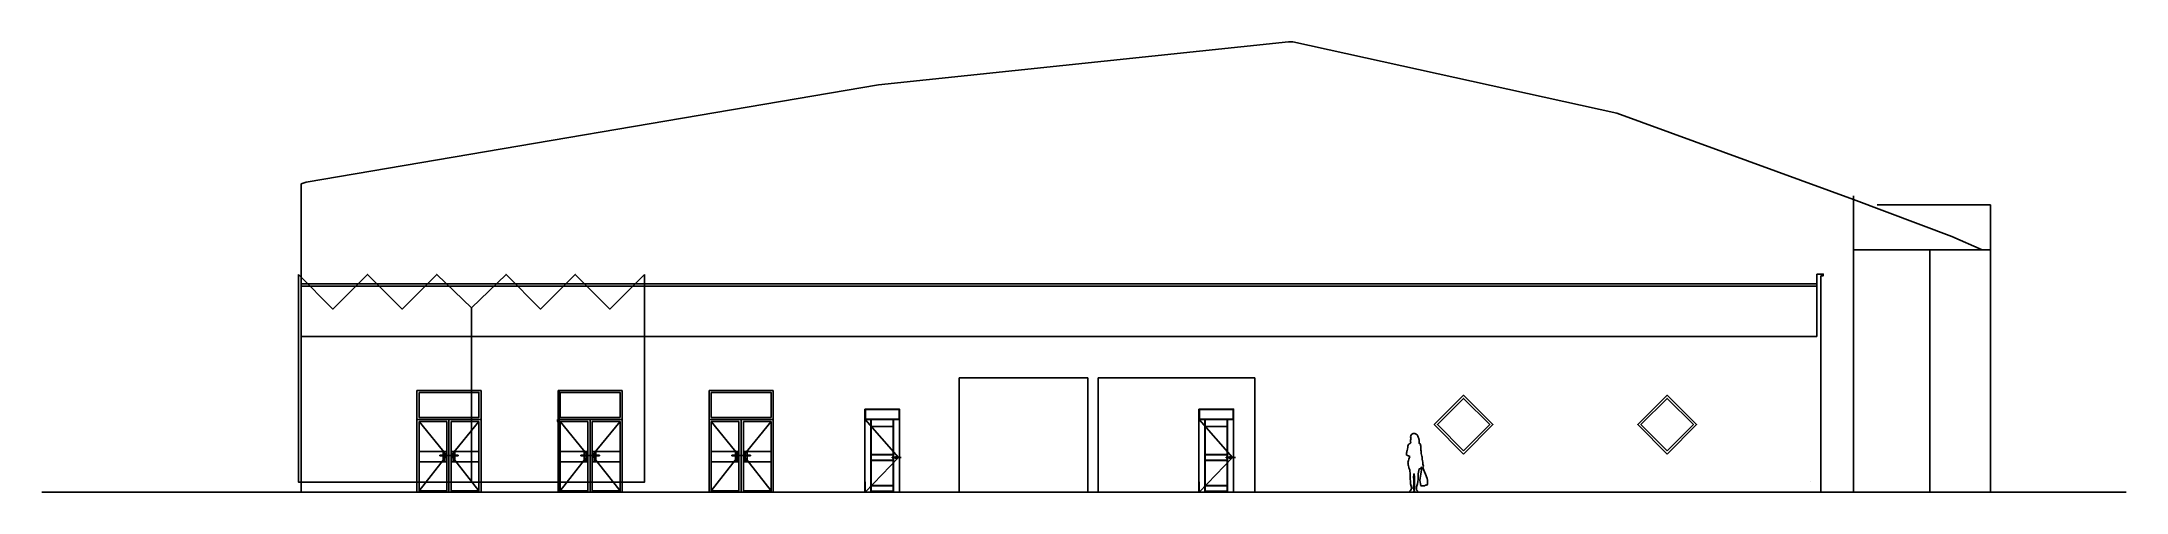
# Model space of a CAD drawing. Header units: metres. Extents: x 242.3 to 302.5, y -0.1 to 12.9.
import ezdxf

# ---------------------------------------------------------------- set-up
doc = ezdxf.new("R2010")
doc.units = ezdxf.units.M
for name, color, linetype in [('0-COD LOU', 7, 'Continuous'), ('0-cortes', 7, 'Continuous'), ('0-LOUVRE', 7, 'Continuous'), ('0-VENTANAS', 7, 'Continuous'), ('A-FLOR-LEVL', 7, 'Continuous'), ('A-WALL', 7, 'Continuous'), ('ProfileEdges', 7, 'Continuous')]:
    doc.layers.add(name, color=color, linetype=linetype)

msp = doc.modelspace()

# ---------------------------------------------------------------- linework, layer by layer
at = {"color": 8}
for p, q in [((278.307, 12.924), (266.464, 11.677)), ((278.439, 12.923), (278.307, 12.924)), ((287.796, 10.863), (278.439, 12.923)), ((266.464, 11.677), (249.937, 8.87)), ((294.637, 8.361), (287.796, 10.863)), ((249.937, 8.87), (249.787, 8.814)), ((249.787, 8.814), (249.787, 4.41)), ((294.637, -0.09), (294.637, 8.468)), ((294.637, 7.88), (294.637, 8.361)), ((294.637, 3.67), (294.637, 7.88)), ((294.637, 7.88), (294.637, 7.88)), ((295.321, 8.21), (298.586, 8.21)), ((298.586, -0.09), (298.586, 8.21)), ((294.637, 6.91), (297.636, 6.91)), ((296.837, -0.09), (296.837, 6.91)), ((298.114, 6.91), (298.586, 6.91)), ((294.637, 3.67), (294.637, 3.67)), ((254.984, 2.85), (253.134, 2.85)), ((253.134, -0.09), (253.134, 2.85)), ((254.984, 2.85), (253.134, 2.85)), ((253.134, -0.09), (253.134, 2.85)), ((254.984, 2.85), (253.181, 2.85)), ((254.984, -0.09), (254.984, 2.85)), ((254.984, -0.09), (254.984, 2.85)), ((259.059, 2.85), (257.209, 2.85)), ((257.209, -0.09), (257.209, 2.85)), ((259.059, 2.85), (257.238, 2.85)), ((257.238, -0.09), (257.238, 2.85)), ((259.059, -0.09), (259.059, 2.85)), ((259.059, -0.09), (259.059, 2.85)), ((263.425, 2.85), (261.575, 2.85)), ((261.575, -0.09), (261.575, 2.85)), ((263.425, -0.09), (263.425, 2.85)), ((253.134, 2.01), (253.134, -0.09)), ((253.134, 2.01), (254.059, 2.01)), ((253.995, 1.95), (253.194, 1.95)), ((253.194, -0.089), (253.194, 1.95)), ((253.263, 1.947), (253.263, 1.947)), ((253.995, 1.95), (253.995, 1.081)), ((254.059, -0.093), (254.059, 2.01)), ((254.984, 2.01), (254.059, 2.01)), ((254.123, 1.95), (254.924, 1.95)), ((254.123, 1.949), (254.123, 1.081)), ((254.924, -0.089), (254.924, 1.95)), ((254.984, 2.01), (254.984, -0.09)), ((257.188, 1.949), (257.19, 1.955)), ((257.191, 2.006), (257.189, 2.012)), ((257.19, 1.955), (257.191, 1.96)), ((257.192, 2.001), (257.191, 2.006)), ((257.191, 1.96), (257.192, 1.966)), ((257.193, 1.995), (257.192, 2.001)), ((257.192, 1.966), (257.193, 1.972)), ((257.193, 1.989), (257.193, 1.995)), ((257.194, 1.983), (257.193, 1.989)), ((257.193, 1.978), (257.194, 1.983)), ((257.193, 1.972), (257.193, 1.978)), ((257.209, 2.01), (257.209, -0.09)), ((257.209, 2.01), (258.134, 2.01)), ((258.071, 1.95), (257.269, 1.95)), ((257.269, -0.089), (257.269, 1.95)), ((257.339, 1.947), (257.339, 1.947)), ((258.071, 1.95), (258.071, 1.081)), ((258.134, -0.093), (258.134, 2.01)), ((259.059, 2.01), (258.134, 2.01)), ((258.198, 1.95), (258.999, 1.95)), ((258.198, 1.949), (258.198, 1.081)), ((258.999, -0.089), (258.999, 1.95)), ((259.059, 2.01), (259.059, -0.09)), ((261.575, 2.01), (261.575, -0.09)), ((261.575, 2.01), (262.5, 2.01)), ((262.436, 1.95), (261.635, 1.95)), ((261.635, -0.089), (261.635, 1.95)), ((261.704, 1.947), (261.704, 1.947)), ((262.436, 1.95), (262.436, 1.081)), ((262.5, -0.093), (262.5, 2.01)), ((263.425, 2.01), (262.5, 2.01)), ((262.564, 1.95), (263.365, 1.95)), ((262.564, 1.949), (262.564, 1.081)), ((263.365, -0.089), (263.365, 1.95)), ((263.425, 2.01), (263.425, -0.09)), ((267.073, 2.31), (266.073, 2.31)), ((266.073, 0.21), (266.073, 2.31)), ((267.073, 2.01), (266.073, 2.01)), ((266.073, -0.09), (266.073, 2.01)), ((266.248, -0.07), (266.248, 2.01)), ((266.258, 0.1), (266.258, 2.01)), ((266.888, 1.81), (266.258, 1.81)), ((266.888, 1.81), (266.888, 2.01)), ((266.888, 0.918), (266.888, 1.81)), ((266.898, -0.07), (266.898, 2.01)), ((267.073, 2.31), (267.073, -0.09)), ((267.073, -0.09), (267.073, 2.01)), ((276.723, 2.31), (275.723, 2.31)), ((275.723, 0.21), (275.723, 2.31)), ((276.723, 2.01), (275.723, 2.01)), ((275.723, -0.09), (275.723, 2.01)), ((275.898, -0.07), (275.898, 2.01)), ((275.908, 0.1), (275.908, 2.01)), ((276.538, 1.81), (275.908, 1.81)), ((276.538, 1.81), (276.538, 2.01)), ((276.538, 0.918), (276.538, 1.81)), ((276.548, -0.07), (276.548, 2.01)), ((276.723, 2.31), (276.723, -0.09)), ((276.723, -0.09), (276.723, 2.01)), ((254.984, 1.599), (254.984, 1.374)), ((253.194, 1.081), (253.995, 1.081)), ((253.194, 0.789), (253.995, 0.789)), ((253.793, 0.978), (253.791, 0.976)), ((253.791, 0.976), (253.791, 0.963)), ((253.793, 0.961), (253.791, 0.963)), ((253.793, 0.978), (253.891, 0.978)), ((253.793, 0.961), (253.891, 0.961)), ((254.058, 0.97), (253.84, 0.97)), ((253.891, 1.057), (253.893, 1.059)), ((253.891, 1.055), (253.891, 1.057)), ((253.891, 1.055), (253.891, 0.978)), ((253.916, 0.978), (253.891, 0.978)), ((253.891, 0.961), (253.891, 0.816)), ((253.916, 0.961), (253.891, 0.961)), ((253.891, 0.816), (253.891, 0.814)), ((253.891, 0.814), (253.893, 0.812)), ((253.893, 1.059), (253.894, 1.06)), ((253.893, 0.812), (253.894, 0.811)), ((253.894, 1.06), (253.897, 1.061)), ((253.894, 0.811), (253.897, 0.811)), ((253.896, 1.053), (253.897, 1.054)), ((253.896, 1.052), (253.896, 1.053)), ((253.896, 1.05), (253.896, 1.052)), ((253.897, 1.049), (253.896, 1.05)), ((253.896, 0.821), (253.897, 0.822)), ((253.896, 0.82), (253.896, 0.821)), ((253.896, 0.818), (253.896, 0.82)), ((253.897, 0.817), (253.896, 0.818)), ((253.936, 1.061), (253.897, 1.061)), ((253.897, 1.054), (253.898, 1.055)), ((253.898, 1.048), (253.897, 1.049)), ((253.897, 0.822), (253.898, 0.823)), ((253.898, 0.816), (253.897, 0.817)), ((253.897, 0.811), (253.936, 0.811)), ((253.898, 1.055), (253.899, 1.055)), ((253.899, 1.048), (253.898, 1.048)), ((253.898, 0.823), (253.899, 0.823)), ((253.899, 0.816), (253.898, 0.816)), ((253.899, 1.055), (253.9, 1.055)), ((253.9, 1.048), (253.899, 1.048)), ((253.899, 0.823), (253.9, 0.824)), ((253.9, 0.816), (253.899, 0.816)), ((253.9, 1.055), (253.901, 1.055)), ((253.901, 1.048), (253.9, 1.048)), ((253.9, 0.824), (253.901, 0.823)), ((253.901, 0.816), (253.9, 0.816)), ((253.901, 1.055), (253.902, 1.055)), ((253.902, 1.048), (253.901, 1.048)), ((253.901, 0.823), (253.902, 0.823)), ((253.902, 0.816), (253.901, 0.816)), ((253.902, 1.055), (253.903, 1.054)), ((253.903, 1.049), (253.902, 1.048)), ((253.902, 0.823), (253.903, 0.822)), ((253.903, 0.817), (253.902, 0.816)), ((253.903, 1.054), (253.904, 1.053)), ((253.904, 1.05), (253.903, 1.049)), ((253.903, 0.822), (253.904, 0.821)), ((253.904, 0.818), (253.903, 0.817)), ((253.904, 1.053), (253.904, 1.052)), ((253.904, 1.052), (253.904, 1.05)), ((253.904, 0.821), (253.904, 0.82)), ((253.904, 0.82), (253.904, 0.818)), ((253.916, 0.978), (253.919, 0.978)), ((253.919, 0.962), (253.916, 0.961)), ((253.919, 0.978), (253.921, 0.977)), ((253.921, 0.963), (253.919, 0.962)), ((253.921, 0.977), (253.923, 0.975)), ((253.923, 0.965), (253.921, 0.963)), ((253.923, 0.975), (253.925, 0.972)), ((253.925, 0.967), (253.923, 0.965)), ((253.925, 0.972), (253.925, 0.97)), ((253.925, 0.97), (253.925, 0.967)), ((253.929, 1.053), (253.93, 1.054)), ((253.929, 1.052), (253.929, 1.053)), ((253.929, 1.05), (253.929, 1.052)), ((253.93, 1.049), (253.929, 1.05)), ((253.929, 0.821), (253.93, 0.822)), ((253.929, 0.82), (253.929, 0.821)), ((253.929, 0.818), (253.929, 0.82)), ((253.93, 0.817), (253.929, 0.818)), ((253.93, 1.054), (253.931, 1.055)), ((253.931, 1.048), (253.93, 1.049)), ((253.93, 0.822), (253.931, 0.823)), ((253.931, 0.816), (253.93, 0.817)), ((253.931, 1.055), (253.932, 1.055)), ((253.932, 1.048), (253.931, 1.048)), ((253.931, 0.823), (253.932, 0.823)), ((253.932, 0.816), (253.931, 0.816)), ((253.932, 1.055), (253.933, 1.055)), ((253.933, 1.048), (253.932, 1.048)), ((253.932, 0.823), (253.933, 0.824)), ((253.933, 0.816), (253.932, 0.816)), ((253.933, 1.055), (253.934, 1.055)), ((253.934, 1.048), (253.933, 1.048)), ((253.933, 0.824), (253.934, 0.823)), ((253.934, 0.816), (253.933, 0.816)), ((253.934, 1.055), (253.935, 1.055)), ((253.935, 1.048), (253.934, 1.048)), ((253.934, 0.823), (253.935, 0.823)), ((253.935, 0.816), (253.934, 0.816)), ((253.935, 1.055), (253.936, 1.054)), ((253.936, 1.049), (253.935, 1.048)), ((253.935, 0.823), (253.936, 0.822)), ((253.936, 0.817), (253.935, 0.816)), ((253.939, 1.06), (253.936, 1.061)), ((253.936, 1.054), (253.937, 1.053)), ((253.937, 1.05), (253.936, 1.049)), ((253.936, 0.822), (253.937, 0.821)), ((253.937, 0.818), (253.936, 0.817)), ((253.939, 0.811), (253.936, 0.811)), ((253.937, 1.053), (253.937, 1.052)), ((253.937, 1.052), (253.937, 1.05)), ((253.937, 0.821), (253.937, 0.82)), ((253.937, 0.82), (253.937, 0.818)), ((253.94, 1.059), (253.939, 1.06)), ((253.94, 0.812), (253.939, 0.811)), ((253.942, 1.057), (253.94, 1.059)), ((253.942, 0.814), (253.94, 0.812)), ((253.942, 1.055), (253.942, 1.057)), ((253.942, 0.816), (253.942, 1.055)), ((253.942, 0.816), (253.942, 0.814)), ((253.995, 1.081), (253.995, 0.789)), ((253.995, -0.059), (253.995, 0.789)), ((254.06, 0.97), (254.279, 0.97)), ((254.91, 1.081), (254.123, 1.081)), ((254.123, 1.081), (254.123, 0.789)), ((254.924, 0.789), (254.123, 0.789)), ((254.123, -0.059), (254.123, 0.789)), ((254.176, 1.055), (254.177, 1.057)), ((254.176, 0.816), (254.176, 1.055)), ((254.176, 0.816), (254.177, 0.814)), ((254.177, 1.057), (254.178, 1.059)), ((254.177, 0.814), (254.178, 0.812)), ((254.178, 1.059), (254.18, 1.06)), ((254.178, 0.812), (254.18, 0.811)), ((254.18, 1.06), (254.182, 1.061)), ((254.18, 0.811), (254.182, 0.811)), ((254.182, 1.053), (254.181, 1.052)), ((254.181, 1.052), (254.182, 1.05)), ((254.182, 0.821), (254.181, 0.82)), ((254.181, 0.82), (254.182, 0.818)), ((254.182, 1.061), (254.222, 1.061)), ((254.183, 1.055), (254.182, 1.054)), ((254.182, 1.054), (254.182, 1.053)), ((254.182, 1.05), (254.182, 1.049)), ((254.182, 1.049), (254.183, 1.048)), ((254.183, 0.823), (254.182, 0.822)), ((254.182, 0.822), (254.182, 0.821)), ((254.182, 0.818), (254.182, 0.817)), ((254.182, 0.817), (254.183, 0.816)), ((254.222, 0.811), (254.182, 0.811)), ((254.184, 1.055), (254.183, 1.055)), ((254.183, 1.048), (254.184, 1.048)), ((254.184, 0.823), (254.183, 0.823)), ((254.183, 0.816), (254.184, 0.816)), ((254.185, 1.055), (254.184, 1.055)), ((254.184, 1.048), (254.185, 1.048)), ((254.185, 0.824), (254.184, 0.823)), ((254.184, 0.816), (254.185, 0.816)), ((254.187, 1.055), (254.185, 1.055)), ((254.185, 1.048), (254.187, 1.048)), ((254.187, 0.823), (254.185, 0.824)), ((254.185, 0.816), (254.187, 0.816)), ((254.188, 1.055), (254.187, 1.055)), ((254.187, 1.048), (254.188, 1.048)), ((254.188, 0.823), (254.187, 0.823)), ((254.187, 0.816), (254.188, 0.816)), ((254.189, 1.054), (254.188, 1.055)), ((254.188, 1.048), (254.189, 1.049)), ((254.189, 0.822), (254.188, 0.823)), ((254.188, 0.816), (254.189, 0.817)), ((254.189, 1.053), (254.189, 1.054)), ((254.189, 1.052), (254.189, 1.053)), ((254.189, 1.05), (254.189, 1.052)), ((254.189, 1.049), (254.189, 1.05)), ((254.189, 0.821), (254.189, 0.822)), ((254.189, 0.82), (254.189, 0.821)), ((254.189, 0.818), (254.189, 0.82)), ((254.189, 0.817), (254.189, 0.818)), ((254.194, 0.972), (254.193, 0.97)), ((254.193, 0.97), (254.194, 0.967)), ((254.195, 0.975), (254.194, 0.972)), ((254.194, 0.967), (254.195, 0.965)), ((254.197, 0.977), (254.195, 0.975)), ((254.195, 0.965), (254.197, 0.963)), ((254.199, 0.978), (254.197, 0.977)), ((254.197, 0.963), (254.199, 0.962)), ((254.202, 0.978), (254.199, 0.978)), ((254.199, 0.962), (254.202, 0.961)), ((254.202, 0.978), (254.227, 0.978)), ((254.202, 0.961), (254.227, 0.961)), ((254.215, 1.053), (254.214, 1.052)), ((254.214, 1.052), (254.215, 1.05)), ((254.215, 0.821), (254.214, 0.82)), ((254.214, 0.82), (254.215, 0.818)), ((254.216, 1.055), (254.215, 1.054)), ((254.215, 1.054), (254.215, 1.053)), ((254.215, 1.05), (254.215, 1.049)), ((254.215, 1.049), (254.216, 1.048)), ((254.216, 0.823), (254.215, 0.822)), ((254.215, 0.822), (254.215, 0.821)), ((254.215, 0.818), (254.215, 0.817)), ((254.215, 0.817), (254.216, 0.816)), ((254.217, 1.055), (254.216, 1.055)), ((254.216, 1.048), (254.217, 1.048)), ((254.217, 0.823), (254.216, 0.823)), ((254.216, 0.816), (254.217, 0.816)), ((254.218, 1.055), (254.217, 1.055)), ((254.217, 1.048), (254.218, 1.048)), ((254.218, 0.824), (254.217, 0.823)), ((254.217, 0.816), (254.218, 0.816)), ((254.22, 1.055), (254.218, 1.055)), ((254.218, 1.048), (254.22, 1.048)), ((254.22, 0.823), (254.218, 0.824)), ((254.218, 0.816), (254.22, 0.816)), ((254.221, 1.055), (254.22, 1.055)), ((254.22, 1.048), (254.221, 1.048)), ((254.221, 0.823), (254.22, 0.823)), ((254.22, 0.816), (254.221, 0.816)), ((254.222, 1.054), (254.221, 1.055)), ((254.221, 1.048), (254.222, 1.049)), ((254.222, 0.822), (254.221, 0.823)), ((254.221, 0.816), (254.222, 0.817)), ((254.224, 1.06), (254.222, 1.061)), ((254.222, 1.053), (254.222, 1.054)), ((254.222, 1.052), (254.222, 1.053)), ((254.222, 1.05), (254.222, 1.052)), ((254.222, 1.049), (254.222, 1.05)), ((254.222, 0.821), (254.222, 0.822)), ((254.222, 0.82), (254.222, 0.821)), ((254.222, 0.818), (254.222, 0.82)), ((254.222, 0.817), (254.222, 0.818)), ((254.224, 0.811), (254.222, 0.811)), ((254.226, 1.059), (254.224, 1.06)), ((254.226, 0.812), (254.224, 0.811)), ((254.227, 1.057), (254.226, 1.059)), ((254.227, 0.814), (254.226, 0.812)), ((254.227, 1.055), (254.227, 1.057)), ((254.227, 1.055), (254.227, 0.978)), ((254.326, 0.978), (254.227, 0.978)), ((254.227, 0.961), (254.227, 0.816)), ((254.326, 0.961), (254.227, 0.961)), ((254.227, 0.816), (254.227, 0.814)), ((254.326, 0.978), (254.327, 0.976)), ((254.326, 0.961), (254.327, 0.963)), ((254.327, 0.976), (254.327, 0.963)), ((254.91, 1.081), (254.892, 1.081)), ((257.269, 1.081), (258.071, 1.081)), ((257.269, 0.789), (258.071, 0.789)), ((257.868, 0.978), (257.867, 0.976)), ((257.867, 0.976), (257.867, 0.963)), ((257.868, 0.961), (257.867, 0.963)), ((257.868, 0.978), (257.966, 0.978)), ((257.868, 0.961), (257.966, 0.961)), ((258.134, 0.97), (257.915, 0.97)), ((257.966, 1.055), (257.967, 1.057)), ((257.966, 1.055), (257.966, 0.978)), ((257.992, 0.978), (257.966, 0.978)), ((257.966, 0.961), (257.966, 0.816)), ((257.992, 0.961), (257.966, 0.961)), ((257.966, 0.816), (257.967, 0.814)), ((257.967, 1.057), (257.968, 1.059)), ((257.967, 0.814), (257.968, 0.812)), ((257.968, 1.059), (257.97, 1.06)), ((257.968, 0.812), (257.97, 0.811)), ((257.97, 1.06), (257.972, 1.061)), ((257.97, 0.811), (257.972, 0.811)), ((257.971, 1.053), (257.972, 1.054)), ((257.971, 1.052), (257.971, 1.053)), ((257.971, 1.05), (257.971, 1.052)), ((257.972, 1.049), (257.971, 1.05)), ((257.971, 0.821), (257.972, 0.822)), ((257.971, 0.82), (257.971, 0.821)), ((257.971, 0.818), (257.971, 0.82)), ((257.972, 0.817), (257.971, 0.818)), ((258.012, 1.061), (257.972, 1.061)), ((257.972, 1.054), (257.973, 1.055)), ((257.973, 1.048), (257.972, 1.049)), ((257.972, 0.822), (257.973, 0.823)), ((257.973, 0.816), (257.972, 0.817)), ((257.972, 0.811), (258.012, 0.811)), ((257.973, 1.055), (257.974, 1.055)), ((257.974, 1.048), (257.973, 1.048)), ((257.973, 0.823), (257.974, 0.823)), ((257.974, 0.816), (257.973, 0.816)), ((257.974, 1.055), (257.975, 1.055)), ((257.975, 1.048), (257.974, 1.048)), ((257.974, 0.823), (257.975, 0.824)), ((257.975, 0.816), (257.974, 0.816)), ((257.975, 1.055), (257.977, 1.055)), ((257.977, 1.048), (257.975, 1.048)), ((257.975, 0.824), (257.977, 0.823)), ((257.977, 0.816), (257.975, 0.816)), ((257.977, 1.055), (257.978, 1.055)), ((257.978, 1.048), (257.977, 1.048)), ((257.977, 0.823), (257.978, 0.823)), ((257.978, 0.816), (257.977, 0.816)), ((257.978, 1.055), (257.979, 1.054)), ((257.979, 1.049), (257.978, 1.048)), ((257.978, 0.823), (257.979, 0.822)), ((257.979, 0.817), (257.978, 0.816)), ((257.979, 1.054), (257.979, 1.053)), ((257.979, 1.053), (257.979, 1.052)), ((257.979, 1.052), (257.979, 1.05)), ((257.979, 1.05), (257.979, 1.049)), ((257.979, 0.822), (257.979, 0.821)), ((257.979, 0.821), (257.979, 0.82)), ((257.979, 0.82), (257.979, 0.818)), ((257.979, 0.818), (257.979, 0.817)), ((257.992, 0.978), (257.994, 0.978)), ((257.994, 0.962), (257.992, 0.961)), ((257.994, 0.978), (257.997, 0.977)), ((257.997, 0.963), (257.994, 0.962)), ((257.997, 0.977), (257.999, 0.975)), ((257.999, 0.965), (257.997, 0.963)), ((257.999, 0.975), (258, 0.972)), ((258, 0.967), (257.999, 0.965)), ((258, 0.972), (258, 0.97)), ((258, 0.97), (258, 0.967)), ((258.004, 1.053), (258.005, 1.054)), ((258.004, 1.052), (258.004, 1.053)), ((258.004, 1.05), (258.004, 1.052)), ((258.005, 1.049), (258.004, 1.05)), ((258.004, 0.821), (258.005, 0.822)), ((258.004, 0.82), (258.004, 0.821)), ((258.004, 0.818), (258.004, 0.82)), ((258.005, 0.817), (258.004, 0.818)), ((258.005, 1.054), (258.006, 1.055)), ((258.006, 1.048), (258.005, 1.049)), ((258.005, 0.822), (258.006, 0.823)), ((258.006, 0.816), (258.005, 0.817)), ((258.006, 1.055), (258.007, 1.055)), ((258.007, 1.048), (258.006, 1.048)), ((258.006, 0.823), (258.007, 0.823)), ((258.007, 0.816), (258.006, 0.816)), ((258.007, 1.055), (258.008, 1.055)), ((258.008, 1.048), (258.007, 1.048)), ((258.007, 0.823), (258.008, 0.824)), ((258.008, 0.816), (258.007, 0.816)), ((258.008, 1.055), (258.009, 1.055)), ((258.009, 1.048), (258.008, 1.048)), ((258.008, 0.824), (258.009, 0.823)), ((258.009, 0.816), (258.008, 0.816)), ((258.009, 1.055), (258.011, 1.055)), ((258.011, 1.048), (258.009, 1.048)), ((258.009, 0.823), (258.011, 0.823)), ((258.011, 0.816), (258.009, 0.816)), ((258.011, 1.055), (258.011, 1.054)), ((258.011, 1.054), (258.012, 1.053)), ((258.012, 1.05), (258.011, 1.049)), ((258.011, 1.049), (258.011, 1.048)), ((258.011, 0.823), (258.011, 0.822)), ((258.011, 0.822), (258.012, 0.821)), ((258.012, 0.818), (258.011, 0.817)), ((258.011, 0.817), (258.011, 0.816)), ((258.014, 1.06), (258.012, 1.061)), ((258.012, 1.053), (258.012, 1.052)), ((258.012, 1.052), (258.012, 1.05)), ((258.012, 0.821), (258.012, 0.82)), ((258.012, 0.82), (258.012, 0.818)), ((258.014, 0.811), (258.012, 0.811)), ((258.016, 1.059), (258.014, 1.06)), ((258.016, 0.812), (258.014, 0.811)), ((258.017, 1.057), (258.016, 1.059)), ((258.017, 0.814), (258.016, 0.812)), ((258.017, 1.055), (258.017, 1.057)), ((258.017, 0.816), (258.017, 1.055)), ((258.017, 0.816), (258.017, 0.814)), ((258.071, 1.081), (258.071, 0.789)), ((258.071, -0.059), (258.071, 0.789)), ((258.135, 0.97), (258.354, 0.97)), ((258.986, 1.081), (258.198, 1.081)), ((258.198, 1.081), (258.198, 0.789)), ((258.999, 0.789), (258.198, 0.789)), ((258.198, -0.059), (258.198, 0.789)), ((258.252, 1.057), (258.253, 1.059)), ((258.252, 1.055), (258.252, 1.057)), ((258.252, 0.816), (258.252, 1.055)), ((258.252, 0.816), (258.252, 0.814)), ((258.252, 0.814), (258.253, 0.812)), ((258.253, 1.059), (258.255, 1.06)), ((258.253, 0.812), (258.255, 0.811)), ((258.255, 1.06), (258.257, 1.061)), ((258.255, 0.811), (258.257, 0.811)), ((258.257, 1.061), (258.297, 1.061)), ((258.258, 1.055), (258.257, 1.054)), ((258.257, 1.054), (258.257, 1.053)), ((258.257, 1.053), (258.257, 1.052)), ((258.257, 1.052), (258.257, 1.05)), ((258.257, 1.05), (258.257, 1.049)), ((258.257, 1.049), (258.258, 1.048)), ((258.258, 0.823), (258.257, 0.822)), ((258.257, 0.822), (258.257, 0.821)), ((258.257, 0.821), (258.257, 0.82)), ((258.257, 0.82), (258.257, 0.818)), ((258.257, 0.818), (258.257, 0.817)), ((258.257, 0.817), (258.258, 0.816)), ((258.297, 0.811), (258.257, 0.811)), ((258.259, 1.055), (258.258, 1.055)), ((258.258, 1.048), (258.259, 1.048)), ((258.259, 0.823), (258.258, 0.823)), ((258.258, 0.816), (258.259, 0.816)), ((258.261, 1.055), (258.259, 1.055)), ((258.259, 1.048), (258.261, 1.048)), ((258.261, 0.824), (258.259, 0.823)), ((258.259, 0.816), (258.261, 0.816)), ((258.262, 1.055), (258.261, 1.055)), ((258.261, 1.048), (258.262, 1.048)), ((258.262, 0.823), (258.261, 0.824)), ((258.261, 0.816), (258.262, 0.816)), ((258.263, 1.055), (258.262, 1.055)), ((258.262, 1.048), (258.263, 1.048)), ((258.263, 0.823), (258.262, 0.823)), ((258.262, 0.816), (258.263, 0.816)), ((258.264, 1.054), (258.263, 1.055)), ((258.263, 1.048), (258.264, 1.049)), ((258.264, 0.822), (258.263, 0.823)), ((258.263, 0.816), (258.264, 0.817)), ((258.264, 1.053), (258.264, 1.054)), ((258.265, 1.052), (258.264, 1.053)), ((258.264, 1.05), (258.265, 1.052)), ((258.264, 1.049), (258.264, 1.05)), ((258.264, 0.821), (258.264, 0.822)), ((258.265, 0.82), (258.264, 0.821)), ((258.264, 0.818), (258.265, 0.82)), ((258.264, 0.817), (258.264, 0.818)), ((258.27, 0.975), (258.269, 0.972)), ((258.269, 0.972), (258.269, 0.97)), ((258.269, 0.97), (258.269, 0.967)), ((258.269, 0.967), (258.27, 0.965)), ((258.272, 0.977), (258.27, 0.975)), ((258.27, 0.965), (258.272, 0.963)), ((258.275, 0.978), (258.272, 0.977)), ((258.272, 0.963), (258.275, 0.962)), ((258.277, 0.978), (258.275, 0.978)), ((258.275, 0.962), (258.277, 0.961)), ((258.277, 0.978), (258.303, 0.978)), ((258.277, 0.961), (258.303, 0.961)), ((258.291, 1.055), (258.29, 1.054)), ((258.29, 1.054), (258.29, 1.053)), ((258.29, 1.053), (258.29, 1.052)), ((258.29, 1.052), (258.29, 1.05)), ((258.29, 1.05), (258.29, 1.049)), ((258.29, 1.049), (258.291, 1.048)), ((258.291, 0.823), (258.29, 0.822)), ((258.29, 0.822), (258.29, 0.821)), ((258.29, 0.821), (258.29, 0.82)), ((258.29, 0.82), (258.29, 0.818)), ((258.29, 0.818), (258.29, 0.817)), ((258.29, 0.817), (258.291, 0.816)), ((258.292, 1.055), (258.291, 1.055)), ((258.291, 1.048), (258.292, 1.048)), ((258.292, 0.823), (258.291, 0.823)), ((258.291, 0.816), (258.292, 0.816)), ((258.294, 1.055), (258.292, 1.055)), ((258.292, 1.048), (258.294, 1.048)), ((258.294, 0.824), (258.292, 0.823)), ((258.292, 0.816), (258.294, 0.816)), ((258.295, 1.055), (258.294, 1.055)), ((258.294, 1.048), (258.295, 1.048)), ((258.295, 0.823), (258.294, 0.824)), ((258.294, 0.816), (258.295, 0.816)), ((258.296, 1.055), (258.295, 1.055)), ((258.295, 1.048), (258.296, 1.048)), ((258.296, 0.823), (258.295, 0.823)), ((258.295, 0.816), (258.296, 0.816)), ((258.297, 1.054), (258.296, 1.055)), ((258.296, 1.048), (258.297, 1.049)), ((258.297, 0.822), (258.296, 0.823)), ((258.296, 0.816), (258.297, 0.817)), ((258.299, 1.06), (258.297, 1.061)), ((258.297, 1.053), (258.297, 1.054)), ((258.298, 1.052), (258.297, 1.053)), ((258.297, 1.05), (258.298, 1.052)), ((258.297, 1.049), (258.297, 1.05)), ((258.297, 0.821), (258.297, 0.822)), ((258.298, 0.82), (258.297, 0.821)), ((258.297, 0.818), (258.298, 0.82)), ((258.297, 0.817), (258.297, 0.818)), ((258.299, 0.811), (258.297, 0.811)), ((258.301, 1.059), (258.299, 1.06)), ((258.301, 0.812), (258.299, 0.811)), ((258.302, 1.057), (258.301, 1.059)), ((258.302, 0.814), (258.301, 0.812)), ((258.303, 1.055), (258.302, 1.057)), ((258.303, 0.816), (258.302, 0.814)), ((258.303, 1.055), (258.303, 0.978)), ((258.401, 0.978), (258.303, 0.978)), ((258.303, 0.961), (258.303, 0.816)), ((258.401, 0.961), (258.303, 0.961)), ((258.401, 0.978), (258.402, 0.976)), ((258.401, 0.961), (258.402, 0.963)), ((258.402, 0.976), (258.402, 0.963)), ((258.986, 1.081), (258.968, 1.081)), ((261.635, 1.081), (262.436, 1.081)), ((261.635, 0.789), (262.436, 0.789)), ((262.233, 0.978), (262.232, 0.976)), ((262.232, 0.976), (262.232, 0.963)), ((262.233, 0.961), (262.232, 0.963)), ((262.233, 0.978), (262.332, 0.978)), ((262.233, 0.961), (262.332, 0.961)), ((262.499, 0.97), (262.281, 0.97)), ((262.332, 1.057), (262.333, 1.059)), ((262.332, 1.055), (262.332, 1.057)), ((262.332, 1.055), (262.332, 0.978)), ((262.357, 0.978), (262.332, 0.978)), ((262.332, 0.961), (262.332, 0.816)), ((262.357, 0.961), (262.332, 0.961)), ((262.332, 0.816), (262.332, 0.814)), ((262.332, 0.814), (262.333, 0.812)), ((262.333, 1.059), (262.335, 1.06)), ((262.333, 0.812), (262.335, 0.811)), ((262.335, 1.06), (262.337, 1.061)), ((262.335, 0.811), (262.337, 0.811)), ((262.377, 1.061), (262.337, 1.061)), ((262.337, 1.054), (262.338, 1.055)), ((262.337, 1.053), (262.337, 1.054)), ((262.337, 1.052), (262.337, 1.053)), ((262.337, 1.05), (262.337, 1.052)), ((262.337, 1.049), (262.337, 1.05)), ((262.338, 1.048), (262.337, 1.049)), ((262.337, 0.822), (262.338, 0.823)), ((262.337, 0.821), (262.337, 0.822)), ((262.337, 0.82), (262.337, 0.821)), ((262.337, 0.818), (262.337, 0.82)), ((262.337, 0.817), (262.337, 0.818)), ((262.338, 0.816), (262.337, 0.817)), ((262.337, 0.811), (262.377, 0.811)), ((262.338, 1.055), (262.339, 1.055)), ((262.339, 1.048), (262.338, 1.048)), ((262.338, 0.823), (262.339, 0.823)), ((262.339, 0.816), (262.338, 0.816)), ((262.339, 1.055), (262.341, 1.055)), ((262.341, 1.048), (262.339, 1.048)), ((262.339, 0.823), (262.341, 0.824)), ((262.341, 0.816), (262.339, 0.816)), ((262.341, 1.055), (262.342, 1.055)), ((262.342, 1.048), (262.341, 1.048)), ((262.341, 0.824), (262.342, 0.823)), ((262.342, 0.816), (262.341, 0.816)), ((262.342, 1.055), (262.343, 1.055)), ((262.343, 1.048), (262.342, 1.048)), ((262.342, 0.823), (262.343, 0.823)), ((262.343, 0.816), (262.342, 0.816)), ((262.343, 1.055), (262.344, 1.054)), ((262.344, 1.049), (262.343, 1.048)), ((262.343, 0.823), (262.344, 0.822)), ((262.344, 0.817), (262.343, 0.816)), ((262.344, 1.054), (262.344, 1.053)), ((262.344, 1.053), (262.345, 1.052)), ((262.345, 1.052), (262.344, 1.05)), ((262.344, 1.05), (262.344, 1.049)), ((262.344, 0.822), (262.344, 0.821)), ((262.344, 0.821), (262.345, 0.82)), ((262.345, 0.82), (262.344, 0.818)), ((262.344, 0.818), (262.344, 0.817)), ((262.357, 0.978), (262.36, 0.978)), ((262.36, 0.962), (262.357, 0.961)), ((262.36, 0.978), (262.362, 0.977)), ((262.362, 0.963), (262.36, 0.962)), ((262.362, 0.977), (262.364, 0.975)), ((262.364, 0.965), (262.362, 0.963)), ((262.364, 0.975), (262.365, 0.972)), ((262.365, 0.967), (262.364, 0.965)), ((262.365, 0.972), (262.366, 0.97)), ((262.366, 0.97), (262.365, 0.967)), ((262.37, 1.054), (262.371, 1.055)), ((262.37, 1.053), (262.37, 1.054)), ((262.37, 1.052), (262.37, 1.053)), ((262.37, 1.05), (262.37, 1.052)), ((262.37, 1.049), (262.37, 1.05)), ((262.371, 1.048), (262.37, 1.049)), ((262.37, 0.822), (262.371, 0.823)), ((262.37, 0.821), (262.37, 0.822)), ((262.37, 0.82), (262.37, 0.821)), ((262.37, 0.818), (262.37, 0.82)), ((262.37, 0.817), (262.37, 0.818)), ((262.371, 0.816), (262.37, 0.817)), ((262.371, 1.055), (262.372, 1.055)), ((262.372, 1.048), (262.371, 1.048)), ((262.371, 0.823), (262.372, 0.823)), ((262.372, 0.816), (262.371, 0.816)), ((262.372, 1.055), (262.374, 1.055)), ((262.374, 1.048), (262.372, 1.048)), ((262.372, 0.823), (262.374, 0.824)), ((262.374, 0.816), (262.372, 0.816)), ((262.374, 1.055), (262.375, 1.055)), ((262.375, 1.048), (262.374, 1.048)), ((262.374, 0.824), (262.375, 0.823)), ((262.375, 0.816), (262.374, 0.816)), ((262.375, 1.055), (262.376, 1.055)), ((262.376, 1.048), (262.375, 1.048)), ((262.375, 0.823), (262.376, 0.823)), ((262.376, 0.816), (262.375, 0.816)), ((262.376, 1.055), (262.377, 1.054)), ((262.377, 1.049), (262.376, 1.048)), ((262.376, 0.823), (262.377, 0.822)), ((262.377, 0.817), (262.376, 0.816)), ((262.379, 1.06), (262.377, 1.061)), ((262.377, 1.054), (262.377, 1.053)), ((262.377, 1.053), (262.378, 1.052)), ((262.378, 1.052), (262.377, 1.05)), ((262.377, 1.05), (262.377, 1.049)), ((262.377, 0.822), (262.377, 0.821)), ((262.377, 0.821), (262.378, 0.82)), ((262.378, 0.82), (262.377, 0.818)), ((262.377, 0.818), (262.377, 0.817)), ((262.379, 0.811), (262.377, 0.811)), ((262.381, 1.059), (262.379, 1.06)), ((262.381, 0.812), (262.379, 0.811)), ((262.382, 1.057), (262.381, 1.059)), ((262.382, 0.814), (262.381, 0.812)), ((262.383, 1.055), (262.382, 1.057)), ((262.383, 0.816), (262.382, 0.814)), ((262.383, 0.816), (262.383, 1.055)), ((262.436, 1.081), (262.436, 0.789)), ((262.436, -0.059), (262.436, 0.789)), ((262.501, 0.97), (262.719, 0.97)), ((263.351, 1.081), (262.564, 1.081)), ((262.564, 1.081), (262.564, 0.789)), ((263.365, 0.789), (262.564, 0.789)), ((262.564, -0.059), (262.564, 0.789)), ((262.617, 1.057), (262.619, 1.059)), ((262.617, 1.055), (262.617, 1.057)), ((262.617, 0.816), (262.617, 1.055)), ((262.617, 0.816), (262.617, 0.814)), ((262.617, 0.814), (262.619, 0.812)), ((262.619, 1.059), (262.621, 1.06)), ((262.619, 0.812), (262.621, 0.811)), ((262.621, 1.06), (262.623, 1.061)), ((262.621, 0.811), (262.623, 0.811)), ((262.623, 1.054), (262.622, 1.053)), ((262.622, 1.053), (262.622, 1.052)), ((262.622, 1.052), (262.622, 1.05)), ((262.622, 1.05), (262.623, 1.049)), ((262.623, 0.822), (262.622, 0.821)), ((262.622, 0.821), (262.622, 0.82)), ((262.622, 0.82), (262.622, 0.818)), ((262.622, 0.818), (262.623, 0.817)), ((262.623, 1.061), (262.662, 1.061)), ((262.624, 1.055), (262.623, 1.054)), ((262.623, 1.049), (262.624, 1.048)), ((262.624, 0.823), (262.623, 0.822)), ((262.623, 0.817), (262.624, 0.816)), ((262.662, 0.811), (262.623, 0.811)), ((262.625, 1.055), (262.624, 1.055)), ((262.624, 1.048), (262.625, 1.048)), ((262.625, 0.823), (262.624, 0.823)), ((262.624, 0.816), (262.625, 0.816)), ((262.626, 1.055), (262.625, 1.055)), ((262.625, 1.048), (262.626, 1.048)), ((262.626, 0.824), (262.625, 0.823)), ((262.625, 0.816), (262.626, 0.816)), ((262.627, 1.055), (262.626, 1.055)), ((262.626, 1.048), (262.627, 1.048)), ((262.627, 0.823), (262.626, 0.824)), ((262.626, 0.816), (262.627, 0.816)), ((262.628, 1.055), (262.627, 1.055)), ((262.627, 1.048), (262.628, 1.048)), ((262.628, 0.823), (262.627, 0.823)), ((262.627, 0.816), (262.628, 0.816)), ((262.629, 1.054), (262.628, 1.055)), ((262.628, 1.048), (262.629, 1.049)), ((262.629, 0.822), (262.628, 0.823)), ((262.628, 0.816), (262.629, 0.817)), ((262.63, 1.053), (262.629, 1.054)), ((262.629, 1.049), (262.63, 1.05)), ((262.63, 0.821), (262.629, 0.822)), ((262.629, 0.817), (262.63, 0.818)), ((262.63, 1.052), (262.63, 1.053)), ((262.63, 1.05), (262.63, 1.052)), ((262.63, 0.82), (262.63, 0.821)), ((262.63, 0.818), (262.63, 0.82)), ((262.636, 0.975), (262.634, 0.972)), ((262.634, 0.972), (262.634, 0.97)), ((262.634, 0.97), (262.634, 0.967)), ((262.634, 0.967), (262.636, 0.965)), ((262.638, 0.977), (262.636, 0.975)), ((262.636, 0.965), (262.638, 0.963)), ((262.64, 0.978), (262.638, 0.977)), ((262.638, 0.963), (262.64, 0.962)), ((262.643, 0.978), (262.64, 0.978)), ((262.64, 0.962), (262.643, 0.961)), ((262.643, 0.978), (262.668, 0.978)), ((262.643, 0.961), (262.668, 0.961)), ((262.656, 1.054), (262.655, 1.053)), ((262.655, 1.053), (262.655, 1.052)), ((262.655, 1.052), (262.655, 1.05)), ((262.655, 1.05), (262.656, 1.049)), ((262.656, 0.822), (262.655, 0.821)), ((262.655, 0.821), (262.655, 0.82)), ((262.655, 0.82), (262.655, 0.818)), ((262.655, 0.818), (262.656, 0.817)), ((262.657, 1.055), (262.656, 1.054)), ((262.656, 1.049), (262.657, 1.048)), ((262.657, 0.823), (262.656, 0.822)), ((262.656, 0.817), (262.657, 0.816)), ((262.658, 1.055), (262.657, 1.055)), ((262.657, 1.048), (262.658, 1.048)), ((262.658, 0.823), (262.657, 0.823)), ((262.657, 0.816), (262.658, 0.816)), ((262.659, 1.055), (262.658, 1.055)), ((262.658, 1.048), (262.659, 1.048)), ((262.659, 0.824), (262.658, 0.823)), ((262.658, 0.816), (262.659, 0.816)), ((262.66, 1.055), (262.659, 1.055)), ((262.659, 1.048), (262.66, 1.048)), ((262.66, 0.823), (262.659, 0.824)), ((262.659, 0.816), (262.66, 0.816)), ((262.661, 1.055), (262.66, 1.055)), ((262.66, 1.048), (262.661, 1.048)), ((262.661, 0.823), (262.66, 0.823)), ((262.66, 0.816), (262.661, 0.816)), ((262.662, 1.054), (262.661, 1.055)), ((262.661, 1.048), (262.662, 1.049)), ((262.662, 0.822), (262.661, 0.823)), ((262.661, 0.816), (262.662, 0.817)), ((262.665, 1.06), (262.662, 1.061)), ((262.663, 1.053), (262.662, 1.054)), ((262.662, 1.049), (262.663, 1.05)), ((262.663, 0.821), (262.662, 0.822)), ((262.662, 0.817), (262.663, 0.818)), ((262.665, 0.811), (262.662, 0.811)), ((262.663, 1.052), (262.663, 1.053)), ((262.663, 1.05), (262.663, 1.052)), ((262.663, 0.82), (262.663, 0.821)), ((262.663, 0.818), (262.663, 0.82)), ((262.666, 1.059), (262.665, 1.06)), ((262.666, 0.812), (262.665, 0.811)), ((262.668, 1.057), (262.666, 1.059)), ((262.668, 0.814), (262.666, 0.812)), ((262.668, 1.055), (262.668, 1.057)), ((262.668, 1.055), (262.668, 0.978)), ((262.766, 0.978), (262.668, 0.978)), ((262.668, 0.961), (262.668, 0.816)), ((262.766, 0.961), (262.668, 0.961)), ((262.668, 0.816), (262.668, 0.814)), ((262.766, 0.978), (262.768, 0.976)), ((262.766, 0.961), (262.768, 0.963)), ((262.768, 0.976), (262.768, 0.963)), ((263.351, 1.081), (263.333, 1.081)), ((266.888, 0.995), (266.258, 0.995)), ((266.888, 0.985), (266.258, 0.985)), ((266.888, 0.835), (266.258, 0.835)), ((266.888, 0.825), (266.258, 0.825)), ((266.888, 0.903), (266.888, 0.01)), ((267.125, 0.91), (266.906, 0.91)), ((276.538, 0.995), (275.908, 0.995)), ((276.538, 0.985), (275.908, 0.985)), ((276.538, 0.835), (275.908, 0.835)), ((276.538, 0.825), (275.908, 0.825)), ((276.538, 0.903), (276.538, 0.01)), ((276.775, 0.91), (276.556, 0.91)), ((266.077, 0.21), (266.077, -0.09)), ((266.888, 0.1), (266.258, 0.1)), ((266.258, -0.06), (266.258, 0.09)), ((266.888, 0.09), (266.258, 0.09)), ((266.888, 0.09), (266.888, -0.06)), ((275.727, 0.21), (275.727, -0.09)), ((276.538, 0.1), (275.908, 0.1)), ((275.908, -0.06), (275.908, 0.09)), ((276.538, 0.09), (275.908, 0.09)), ((276.538, 0.09), (276.538, -0.06)), ((253.995, -0.093), (253.134, -0.09)), ((253.194, -0.05), (253.995, -0.05)), ((253.995, -0.059), (253.995, -0.093)), ((253.995, -0.093), (254.059, -0.093)), ((254.123, -0.093), (254.059, -0.093)), ((254.924, -0.05), (254.123, -0.05)), ((254.123, -0.059), (254.123, -0.093)), ((254.123, -0.093), (254.984, -0.09)), ((258.071, -0.093), (257.209, -0.09)), ((257.269, -0.05), (258.071, -0.05)), ((258.071, -0.059), (258.071, -0.093)), ((258.071, -0.093), (258.134, -0.093)), ((258.198, -0.093), (258.134, -0.093)), ((258.999, -0.05), (258.198, -0.05)), ((258.198, -0.059), (258.198, -0.093)), ((258.198, -0.093), (259.059, -0.09)), ((262.436, -0.093), (261.575, -0.09)), ((261.635, -0.05), (262.436, -0.05)), ((262.436, -0.059), (262.436, -0.093)), ((262.436, -0.093), (262.5, -0.093)), ((262.564, -0.093), (262.5, -0.093)), ((263.365, -0.05), (262.564, -0.05)), ((262.564, -0.059), (262.564, -0.093)), ((262.564, -0.093), (263.425, -0.09)), ((266.077, -0.09), (266.994, -0.09)), ((266.898, -0.07), (266.248, -0.07)), ((266.888, -0.06), (266.258, -0.06)), ((267.073, -0.09), (266.994, -0.09)), ((275.727, -0.09), (276.644, -0.09)), ((276.548, -0.07), (275.898, -0.07)), ((276.538, -0.06), (275.908, -0.06)), ((276.723, -0.09), (276.644, -0.09))]:
    msp.add_line(p, q, dxfattribs=at)
for points in [[(294.637, 8.361), (297.476, 7.3), (298.35, 6.91), (294.637, 6.91)], [(293.57, 5.93), (249.787, 5.93)], [(293.57, 5.86), (249.787, 5.86)], [(253.194, 1.95), (253.995, 0.97), (253.194, -0.05)], [(254.924, 1.95), (254.123, 0.97), (254.924, -0.05)], [(257.269, 1.95), (258.071, 0.97), (257.269, -0.05)], [(258.999, 1.95), (258.198, 0.97), (258.999, -0.05)], [(261.635, 1.95), (262.436, 0.97), (261.635, -0.05)], [(263.365, 1.95), (262.564, 0.97), (263.365, -0.05)], [(266.077, 2.009), (267.043, 0.91), (266.083, -0.09)], [(275.727, 2.009), (276.693, 0.91), (275.733, -0.09)]]:
    msp.add_lwpolyline(points, dxfattribs=at)
for points in [[(253.194, 2.79), (254.924, 2.79), (254.924, 2.07), (253.194, 2.07)], [(257.269, 2.79), (258.999, 2.79), (258.999, 2.07), (257.269, 2.07)], [(261.635, 2.79), (263.365, 2.79), (263.365, 2.07), (261.635, 2.07)], [(266.073, 2.31), (267.073, 2.31), (267.073, 2.01), (266.073, 2.01)], [(266.087, 2.3), (267.063, 2.3), (267.063, 2.02), (266.087, 2.02)], [(275.723, 2.31), (276.723, 2.31), (276.723, 2.01), (275.723, 2.01)], [(275.737, 2.3), (276.713, 2.3), (276.713, 2.02), (275.737, 2.02)]]:
    msp.add_lwpolyline(points, close=True, dxfattribs=at)
for points in [[(266.863, 0.918), (266.983, 0.918, -1), (266.983, 0.903), (266.863, 0.903)], [(276.513, 0.918), (276.633, 0.918, -1), (276.633, 0.903), (276.513, 0.903)]]:
    msp.add_lwpolyline(points, format="xyb", close=True, dxfattribs=at)
for centre, radius, start, end in [((266.983, 0.91), 0.03, 194.47751, 165.52249), ((266.983, 0.91), 0.025, 197.4576, 162.5424), ((266.983, 0.91), 0.015, 210, 150), ((276.633, 0.91), 0.03, 194.47751, 165.52249), ((276.633, 0.91), 0.025, 197.4576, 162.5424), ((276.633, 0.91), 0.015, 210, 150)]:
    msp.add_arc(centre, radius, start, end, dxfattribs=at)
at = {"layer": '0-COD LOU'}
for points in [[(249.707, 6.2), (250.707, 5.2), (251.707, 6.2), (252.707, 5.2), (253.707, 6.2), (254.707, 5.233), (254.707, 0.2), (249.707, 0.2)], [(259.707, 6.2), (258.707, 5.2), (257.707, 6.2), (256.707, 5.2), (255.707, 6.2), (254.707, 5.233), (254.707, 0.2), (259.707, 0.2)]]:
    msp.add_lwpolyline(points, close=True, dxfattribs=at)
at = {"layer": '0-cortes', "color": 251}
msp.add_lwpolyline([(281.843, 1.334), (281.835, 1.377), (281.831, 1.416), (281.841, 1.439), (281.844, 1.479), (281.84, 1.51), (281.849, 1.538), (281.85, 1.564), (281.874, 1.589), (281.89, 1.598), (281.907, 1.61), (281.937, 1.609), (281.965, 1.607), (282.002, 1.59), (282.026, 1.563), (282.045, 1.528), (282.055, 1.503), (282.068, 1.483), (282.072, 1.458), (282.078, 1.438), (282.083, 1.425), (282.083, 1.403), (282.081, 1.389), (282.087, 1.364), (282.084, 1.337), (282.085, 1.325), (282.098, 1.321), (282.112, 1.311), (282.121, 1.291), (282.125, 1.27), (282.129, 1.238), (282.134, 1.208), (282.138, 1.174), (282.138, 1.127), (282.144, 1.092), (282.143, 1.053), (282.145, 1.032), (282.157, 0.987), (282.167, 0.953), (282.174, 0.929), (282.174, 0.899), (282.177, 0.86), (282.185, 0.814), (282.192, 0.776), (282.192, 0.749), (282.196, 0.718), (282.202, 0.686), (282.208, 0.664), (282.206, 0.641), (282.199, 0.624), (282.193, 0.615), (282.267, 0.43), (282.288, 0.381), (282.298, 0.355), (282.313, 0.304), (282.326, 0.256), (282.328, 0.211), (282.326, 0.169), (282.322, 0.149), (282.317, 0.123), (282.29, 0.114), (282.267, 0.11), (282.243, 0.098), (282.221, 0.098), (282.2, 0.094), (282.138, 0.092), (282.122, 0.109), (282.129, 0.135), (282.126, 0.154), (282.11, 0.206), (282.104, 0.249), (282.112, 0.315), (282.121, 0.373), (282.131, 0.433), (282.162, 0.612), (282.153, 0.626), (282.145, 0.635), (282.142, 0.618), (282.141, 0.601), (282.137, 0.592), (282.125, 0.592), (282.115, 0.588), (282.086, 0.589), (282.075, 0.54), (282.064, 0.488), (282.056, 0.443), (282.053, 0.408), (282.053, 0.379), (282.054, 0.36), (282.058, 0.328), (282.054, 0.272), (282.048, 0.215), (282.033, 0.149), (282.019, 0.089), (282.011, 0.061), (282.008, 0.042), (282.005, 0.01), (282.011, -0.001), (282.013, -0.029), (282.034, -0.054), (282.038, -0.066), (282.031, -0.09), (281.952, -0.091), (281.943, -0.075), (281.948, -0.053), (281.946, -0.029), (281.946, -0.003), (281.953, 0.004), (281.95, 0.113), (281.95, 0.165), (281.947, 0.191), (281.947, 0.251), (281.951, 0.282), (281.953, 0.315), (281.95, 0.344), (281.948, 0.366), (281.944, 0.396), (281.942, 0.416), (281.942, 0.438), (281.939, 0.445), (281.935, 0.433), (281.931, 0.407), (281.927, 0.381), (281.919, 0.355), (281.922, 0.334), (281.927, 0.303), (281.933, 0.275), (281.933, 0.248), (281.935, 0.215), (281.934, 0.195), (281.931, 0.173), (281.928, 0.137), (281.925, 0.086), (281.923, 0.014), (281.932, 0.004), (281.937, -0.063), (281.922, -0.07), (281.9, -0.09), (281.819, -0.09), (281.81, -0.079), (281.82, -0.057), (281.84, -0.037), (281.852, -0.01), (281.857, -0.003), (281.859, 0.012), (281.869, 0.016), (281.871, 0.028), (281.868, 0.042), (281.835, 0.149), (281.834, 0.224), (281.826, 0.282), (281.826, 0.337), (281.826, 0.398), (281.826, 0.439), (281.821, 0.468), (281.814, 0.504), (281.812, 0.547), (281.81, 0.576), (281.794, 0.594), (281.789, 0.616), (281.787, 0.634), (281.779, 0.667), (281.769, 0.692), (281.768, 0.743), (281.761, 0.764), (281.768, 0.796), (281.779, 0.829), (281.788, 0.866), (281.797, 0.889), (281.806, 0.909), (281.814, 0.916), (281.81, 0.927), (281.812, 0.945), (281.777, 0.956), (281.751, 0.965), (281.73, 0.976), (281.723, 0.984), (281.718, 0.991), (281.718, 1.004), (281.717, 1.02), (281.718, 1.034), (281.721, 1.047), (281.726, 1.063), (281.731, 1.091), (281.735, 1.112), (281.744, 1.154), (281.754, 1.215), (281.759, 1.242), (281.768, 1.269), (281.779, 1.289), (281.792, 1.304), (281.812, 1.316), (281.828, 1.324), (281.84, 1.329), (281.843, 1.334)], dxfattribs=at)
at = {"layer": '0-LOUVRE', "color": 8, "linetype": 'CONTINUOUS'}
for points in [[(249.707, 6.2), (250.707, 5.2), (251.707, 6.2), (252.707, 5.2), (253.707, 6.2), (254.707, 5.233), (254.707, 0.2), (249.707, 0.2)], [(259.707, 6.2), (258.707, 5.2), (257.707, 6.2), (256.707, 5.2), (255.707, 6.2), (254.707, 5.233), (254.707, 0.2), (259.707, 0.2)]]:
    msp.add_lwpolyline(points, close=True, dxfattribs=at)
at = {"layer": '0-VENTANAS', "color": 8}
for points in [[(283.369, 1.013), (282.521, 1.861), (283.369, 2.71), (284.218, 1.861)], [(283.369, 1.105), (282.613, 1.861), (283.369, 2.618), (284.126, 1.861)], [(289.249, 1.013), (288.401, 1.861), (289.249, 2.71), (290.098, 1.861)], [(289.249, 1.105), (288.493, 1.861), (289.249, 2.618), (290.006, 1.861)]]:
    msp.add_lwpolyline(points, close=True, dxfattribs=at)
at = {"layer": 'A-FLOR-LEVL', "color": 4}
msp.add_lwpolyline([(242.293, -0.09), (302.514, -0.09)], dxfattribs=at)
at = {"layer": 'A-WALL', "color": 11}
for p, q in [((293.569, 4.41), (293.569, 6.21)), ((293.569, 6.21), (293.689, 6.21)), ((293.689, -0.09), (293.689, 6.16)), ((249.787, 4.41), (293.569, 4.41)), ((249.787, 4.41), (249.787, -0.09)), ((268.798, 3.21), (272.516, 3.21)), ((268.798, 3.21), (268.798, -0.09)), ((272.516, 3.21), (272.516, -0.09)), ((272.516, 3.21), (272.516, -0.09)), ((272.816, -0.09), (272.816, 3.21)), ((272.816, 3.21), (277.339, 3.21)), ((277.343, -0.09), (277.343, 3.21))]:
    msp.add_line(p, q, dxfattribs=at)
for points in [[(293.689, 6.21), (293.759, 6.21), (293.759, 6.16), (293.689, 6.16)], [(293.57, 4.41), (293.57, 5.86)]]:
    msp.add_lwpolyline(points, dxfattribs=at)
at = {"layer": 'ProfileEdges', "lineweight": 5}
for p, q in [((277.339, 3.21), (277.343, 3.21)), ((277.339, 3.21), (277.339, 3.21)), ((272.516, 0.21), (272.516, 0.21)), ((293.389, 0.21), (293.389, 0.21)), ((277.339, -0.09), (277.339, -0.09))]:
    msp.add_line(p, q, dxfattribs=at)

doc.saveas('drawing.dxf')
